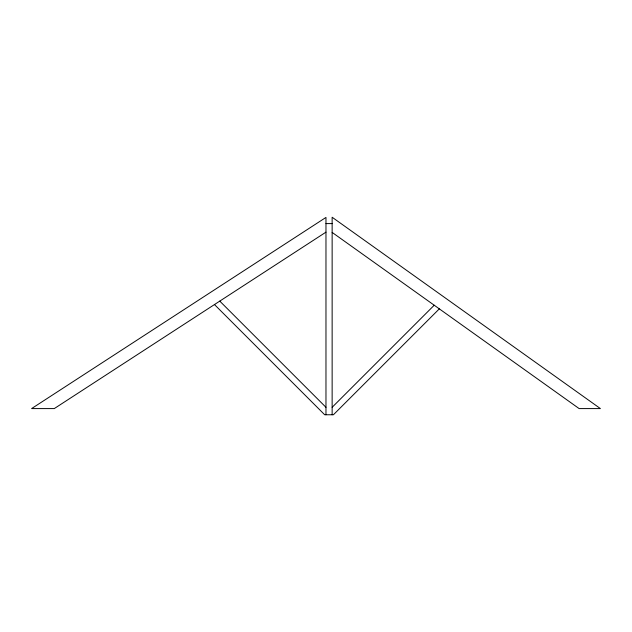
<?xml version="1.0" encoding="UTF-8"?>
<svg xmlns="http://www.w3.org/2000/svg" width="632" height="632" viewBox="0 0 632 632"><rect width="100%" height="100%" fill="white"/><g stroke="black" fill="none" stroke-linecap="round" stroke-linejoin="round"><path stroke-width="0.95" d="M332.14 407.308L434.224 305.224M439.319 308.858L333.42 414.758L324.69 414.758L214.477 304.553M325.97 232.149L54.273 408.588L31.6 408.588L325.97 217.424L325.97 414.758M325.97 223.594L332.14 223.594M332.14 232.41L579.133 408.588L600.4 408.588L332.14 217.242L332.14 414.758M219.77 301.108L325.97 407.308"/></g></svg>
